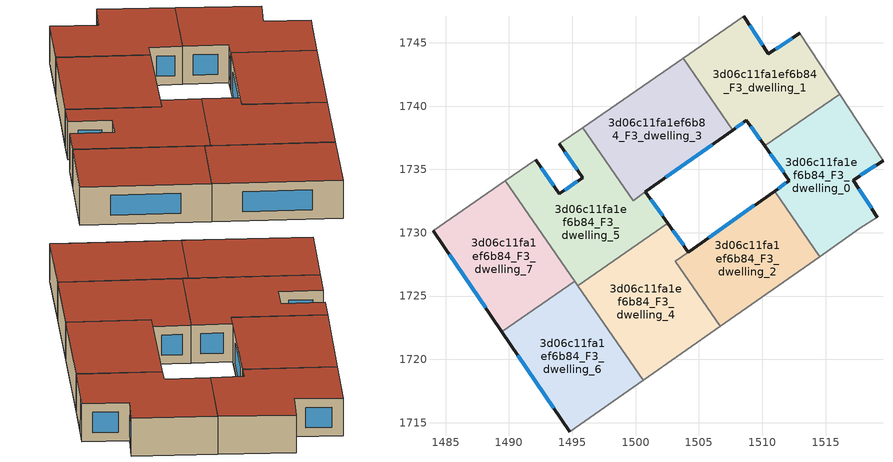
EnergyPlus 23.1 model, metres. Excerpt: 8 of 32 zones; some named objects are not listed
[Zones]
3d06c11fa1ef6b84_F3_dwelling_0
 floor to 3d06c11fa1ef6b84_F2_dwelling_0 (EU_floor_Construction): 1516.1,1740.95 1519.54,1735.7 1517.18,1734.16 1519.09,1731.24 1517.72,1730.34 1514.55,1728.12 1510.98,1733.29 1512.15,1734.12 1510.19,1736.87 z9
 wall outside (EU_wall_Construction): 1510.19,1736.87 1512.15,1734.12 1510.98,1733.29 / 1519.09,1731.24 1517.18,1734.16 1519.54,1735.7 z9:12
 wall adiabatic (EU_wall_Construction): 1514.55,1728.12 1517.72,1730.34 1519.09,1731.24 / 1519.54,1735.7 1516.1,1740.95 z9:12
 wall to 3d06c11fa1ef6b84_F3_dwelling_2 (EU_wall_Construction): 1510.98,1733.29 1514.55,1728.12 z9:12
 wall to 3d06c11fa1ef6b84_F3_dwelling_1 (EU_wall_Construction): 1516.1,1740.95 1510.19,1736.87 z9:12
 window (EU_Window_Construction): 1511.88,1733.93 1511.26,1733.49 / 1510.65,1736.22 1511.69,1734.77 / 1517.73,1734.52 1518.98,1735.34 / 1518.64,1731.92 1517.63,1733.48 z9.7:11.3
 roof outside (EU_roof_Construction): 1517.72,1730.34 1519.09,1731.24 1517.18,1734.16 1519.54,1735.7 1516.1,1740.95 1510.19,1736.87 1512.15,1734.12 1510.98,1733.29 1514.55,1728.12 z12
3d06c11fa1ef6b84_F3_dwelling_1
 floor to 3d06c11fa1ef6b84_F2_dwelling_1 (EU_floor_Construction): 1512.97,1745.75 1516.1,1740.95 1510.19,1736.87 1508.76,1738.88 1507.66,1738.1 1503.75,1743.78 1508.55,1747.09 1510.48,1744.13 z9
 wall outside (EU_wall_Construction): 1507.66,1738.1 1508.76,1738.88 1510.19,1736.87 / 1512.97,1745.75 1510.48,1744.13 1508.55,1747.09 z9:12
 wall to 3d06c11fa1ef6b84_F3_dwelling_3 (EU_wall_Construction): 1503.75,1743.78 1507.66,1738.1 z9:12
 wall adiabatic (EU_wall_Construction): 1508.55,1747.09 1503.75,1743.78 / 1516.1,1740.95 1512.97,1745.75 z9:12
 window (EU_Window_Construction): 1509.09,1738.41 1509.85,1737.34 / 1507.92,1738.28 1508.5,1738.7 / 1510.03,1744.82 1509,1746.39 / 1512.39,1745.37 1511.07,1744.51 z9.7:11.3
 roof outside (EU_roof_Construction): 1516.1,1740.95 1512.97,1745.75 1510.48,1744.13 1508.55,1747.09 1503.75,1743.78 1507.66,1738.1 1508.76,1738.88 1510.19,1736.87 z12
3d06c11fa1ef6b84_F3_dwelling_2
 floor to 3d06c11fa1ef6b84_F2_dwelling_2 (EU_floor_Construction): 1510.98,1733.29 1514.55,1728.12 1506.67,1722.6 1503.13,1727.73 z9
 wall outside (EU_wall_Construction): 1510.98,1733.29 1504.17,1728.47 z9:12
 wall adiabatic (EU_wall_Construction): 1506.67,1722.6 1514.55,1728.12 z9:12
 wall to 3d06c11fa1ef6b84_F3_dwelling_4 (EU_wall_Construction): 1504.17,1728.47 1503.13,1727.73 1506.67,1722.6 z9:12
 window (EU_Window_Construction): 1509.38,1732.16 1505.77,1729.6 z9.7:11.3
 roof outside (EU_roof_Construction): 1514.55,1728.12 1510.98,1733.29 1503.13,1727.73 1506.67,1722.6 z12
3d06c11fa1ef6b84_F3_dwelling_3
 floor to 3d06c11fa1ef6b84_F2_dwelling_3 (EU_floor_Construction): 1503.75,1743.78 1507.66,1738.1 1499.81,1732.54 1495.83,1738.31 z9
 wall outside (EU_wall_Construction): 1500.78,1733.23 1507.66,1738.1 z9:12
 wall adiabatic (EU_wall_Construction): 1503.75,1743.78 1495.83,1738.31 z9:12
 wall to 3d06c11fa1ef6b84_F3_dwelling_5 (EU_wall_Construction): 1495.83,1738.31 1499.81,1732.54 1500.78,1733.23 z9:12
 window (EU_Window_Construction): 1502.4,1734.37 1506.05,1736.96 z9.7:11.3
 roof outside (EU_roof_Construction): 1507.66,1738.1 1503.75,1743.78 1495.83,1738.31 1499.81,1732.54 z12
3d06c11fa1ef6b84_F3_dwelling_4
 floor to 3d06c11fa1ef6b84_F2_dwelling_4 (EU_floor_Construction): 1504.17,1728.47 1503.13,1727.73 1506.67,1722.6 1500.6,1718.35 1495.44,1725.83 1502.55,1730.74 z9
 wall outside (EU_wall_Construction): 1504.17,1728.47 1502.55,1730.74 z9:12
 wall adiabatic (EU_wall_Construction): 1500.6,1718.35 1506.67,1722.6 z9:12
 wall to 3d06c11fa1ef6b84_F3_dwelling_5 (EU_wall_Construction): 1502.55,1730.74 1495.44,1725.83 z9:12
 wall to 3d06c11fa1ef6b84_F3_dwelling_6 (EU_wall_Construction): 1495.44,1725.83 1500.6,1718.35 z9:12
 window (EU_Window_Construction): 1503.79,1729 1502.93,1730.21 z9.7:11.3
 roof outside (EU_roof_Construction): 1506.67,1722.6 1503.13,1727.73 1504.17,1728.47 1502.55,1730.74 1495.44,1725.83 1500.6,1718.35 z12
3d06c11fa1ef6b84_F3_dwelling_5
 floor to 3d06c11fa1ef6b84_F2_dwelling_5 (EU_floor_Construction): 1500.78,1733.23 1502.55,1730.74 1495.44,1725.83 1489.73,1734.1 1492.12,1735.75 1493.99,1733.07 1495.83,1734.35 1493.96,1737.02 1495.83,1738.31 1499.81,1732.54 z9
 wall outside (EU_wall_Construction): 1493.96,1737.02 1495.83,1734.35 1493.99,1733.07 1492.12,1735.75 / 1502.55,1730.74 1500.78,1733.23 z9:12
 wall adiabatic (EU_wall_Construction): 1492.12,1735.75 1489.73,1734.1 / 1495.83,1738.31 1493.96,1737.02 z9:12
 wall to 3d06c11fa1ef6b84_F3_dwelling_7 (EU_wall_Construction): 1489.73,1734.1 1495.19,1726.18 z9:12
 wall to 3d06c11fa1ef6b84_F3_dwelling_6 (EU_wall_Construction): 1495.19,1726.18 1495.44,1725.83 z9:12
 window (EU_Window_Construction): 1493.55,1733.7 1492.56,1735.13 / 1495.39,1734.05 1494.42,1733.37 / 1494.4,1736.39 1495.39,1734.98 / 1502.14,1731.32 1501.2,1732.64 z9.7:11.3
 roof outside (EU_roof_Construction): 1502.55,1730.74 1500.78,1733.23 1499.81,1732.54 1495.83,1738.31 1493.96,1737.02 1495.83,1734.35 1493.99,1733.07 1492.12,1735.75 1489.73,1734.1 1495.44,1725.83 z12
3d06c11fa1ef6b84_F3_dwelling_6
 floor to 3d06c11fa1ef6b84_F2_dwelling_6 (EU_floor_Construction): 1495.19,1726.18 1500.6,1718.35 1494.82,1714.29 1489.42,1722.2 z9
 wall outside (EU_wall_Construction): 1489.42,1722.2 1494.82,1714.29 z9:12
 wall adiabatic (EU_wall_Construction): 1494.82,1714.29 1500.6,1718.35 z9:12
 wall to 3d06c11fa1ef6b84_F3_dwelling_7 (EU_wall_Construction): 1495.19,1726.18 1489.42,1722.2 z9:12
 window (EU_Window_Construction): 1490.69,1720.34 1493.55,1716.15 z9.7:11.3
 roof outside (EU_roof_Construction): 1500.6,1718.35 1495.19,1726.18 1489.42,1722.2 1494.82,1714.29 z12
3d06c11fa1ef6b84_F3_dwelling_7
 floor to 3d06c11fa1ef6b84_F2_dwelling_7 (EU_floor_Construction): 1489.73,1734.1 1495.19,1726.18 1489.42,1722.2 1484,1730.15 z9
 wall outside (EU_wall_Construction): 1484,1730.15 1489.42,1722.2 z9:12
 wall adiabatic (EU_wall_Construction): 1489.73,1734.1 1484,1730.15 z9:12
 window (EU_Window_Construction): 1485.28,1728.29 1488.15,1724.07 z9.7:11.3
 roof outside (EU_roof_Construction): 1495.19,1726.18 1489.73,1734.1 1484,1730.15 1489.42,1722.2 z12
[Building]
EU S2 Campaign: North Axis=0; Terrain=City; Solar Distribution=FullExterior
[Site:Location]
Budapest.Ferenc.Liszt.Intl.AP: Latitude=47.437; Longitude=19.256; Time Zone=1; Elevation=185
[SizingPeriod:WeatherFileDays]
AnnualSizingPeriod: Begin Month=1; Begin Day of Month=1; End Month=12; End Day of Month=31; Day of Week for Start Day=Monday; Use Weather File Daylight Saving Period=No; Use Weather File Rain and Snow Indicators=No
[MATERIAL]
EU_InternalMass_Material: Roughness=MediumRough; Thickness=0.1; Conductivity=1; Density=1800; Specific Heat=900; Thermal Absorptance=0.9; Solar Absorptance=0.7; Visible Absorptance=0.7
[MATERIAL:NOMASS] Roughness=MediumRough; Thermal Absorptance=0.9; Solar Absorptance=0.7; Visible Absorptance=0.7
Name | Thermal Resistance
EU_wall_NoMass | 0.832559
EU_roof_NoMass | 1.39638
EU_floor_NoMass | 0.872794
[WINDOWMATERIAL:SIMPLEGLAZINGSYSTEM]
EU_Window_SimpleGlazing: UFactor=2.79869; Solar Heat Gain Coefficient=0.75; Visible Transmittance=0.75
[CONSTRUCTION]
EU_wall_Construction: EU_wall_NoMass
EU_roof_Construction: EU_roof_NoMass
EU_floor_Construction: EU_floor_NoMass
EU_Window_Construction: EU_Window_SimpleGlazing
EU_InternalMass_Construction: EU_InternalMass_Material
[ZONE] Type=1; Multiplier=1; Ceiling Height=autocalculate; Floor Area=autocalculate; Part of Total Floor Area=Yes
Name | Volume
3d06c11fa1ef6b84_F3_dwelling_0 | 201.524
3d06c11fa1ef6b84_F3_dwelling_1; 3d06c11fa1ef6b84_F3_dwelling_6 | 201.544
3d06c11fa1ef6b84_F3_dwelling_2 | 180.771
3d06c11fa1ef6b84_F3_dwelling_3 | 200.662
3d06c11fa1ef6b84_F3_dwelling_4 | 212.081
3d06c11fa1ef6b84_F3_dwelling_5 | 212.617
3d06c11fa1ef6b84_F3_dwelling_7 | 201.533
[INTERNALMASS] Construction=EU_InternalMass_Construction
Name | Zone or ZoneList | Surface Area
3d06c11fa1ef6b84_F3_dwelling_0_EU_InternalMass | 3d06c11fa1ef6b84_F3_dwelling_0 | 67.1744
3d06c11fa1ef6b84_F3_dwelling_1_EU_InternalMass | 3d06c11fa1ef6b84_F3_dwelling_1 | 67.1815
3d06c11fa1ef6b84_F3_dwelling_2_EU_InternalMass | 3d06c11fa1ef6b84_F3_dwelling_2 | 60.2587
3d06c11fa1ef6b84_F3_dwelling_3_EU_InternalMass | 3d06c11fa1ef6b84_F3_dwelling_3 | 66.8849
3d06c11fa1ef6b84_F3_dwelling_4_EU_InternalMass | 3d06c11fa1ef6b84_F3_dwelling_4 | 70.6901
3d06c11fa1ef6b84_F3_dwelling_5_EU_InternalMass | 3d06c11fa1ef6b84_F3_dwelling_5 | 70.8768
3d06c11fa1ef6b84_F3_dwelling_6_EU_InternalMass | 3d06c11fa1ef6b84_F3_dwelling_6 | 67.1814
3d06c11fa1ef6b84_F3_dwelling_7_EU_InternalMass | 3d06c11fa1ef6b84_F3_dwelling_7 | 67.1777
[OTHEREQUIPMENT] Fuel Type=Electricity; Design Level Calculation Method=Watts/Area; Power per Zone Floor Area=1; Fraction Latent=0; Fraction Radiant=0; Fraction Lost=0; Carbon Dioxide Generation Rate=0; EndUse Subcategory=EU_Step8_InternalGains
Name | Zone or ZoneList or Space or SpaceList | Schedule
EU_Step8_InternalGain_3d06c11fa1ef6b84_F3_dwelling_0_f000 | 3d06c11fa1ef6b84_F3_dwelling_0 | EU_Step8_GainSchedule_3d06c11fa1ef6b84_F3_dwelling_0_f000
EU_Step8_InternalGain_3d06c11fa1ef6b84_F3_dwelling_1_f000 | 3d06c11fa1ef6b84_F3_dwelling_1 | EU_Step8_GainSchedule_3d06c11fa1ef6b84_F3_dwelling_1_f000
EU_Step8_InternalGain_3d06c11fa1ef6b84_F3_dwelling_2_f000 | 3d06c11fa1ef6b84_F3_dwelling_2 | EU_Step8_GainSchedule_3d06c11fa1ef6b84_F3_dwelling_2_f000
EU_Step8_InternalGain_3d06c11fa1ef6b84_F3_dwelling_3_f000 | 3d06c11fa1ef6b84_F3_dwelling_3 | EU_Step8_GainSchedule_3d06c11fa1ef6b84_F3_dwelling_3_f000
EU_Step8_InternalGain_3d06c11fa1ef6b84_F3_dwelling_4_f000 | 3d06c11fa1ef6b84_F3_dwelling_4 | EU_Step8_GainSchedule_3d06c11fa1ef6b84_F3_dwelling_4_f000
EU_Step8_InternalGain_3d06c11fa1ef6b84_F3_dwelling_5_f000 | 3d06c11fa1ef6b84_F3_dwelling_5 | EU_Step8_GainSchedule_3d06c11fa1ef6b84_F3_dwelling_5_f000
EU_Step8_InternalGain_3d06c11fa1ef6b84_F3_dwelling_6_f000 | 3d06c11fa1ef6b84_F3_dwelling_6 | EU_Step8_GainSchedule_3d06c11fa1ef6b84_F3_dwelling_6_f000
EU_Step8_InternalGain_3d06c11fa1ef6b84_F3_dwelling_7_f000 | 3d06c11fa1ef6b84_F3_dwelling_7 | EU_Step8_GainSchedule_3d06c11fa1ef6b84_F3_dwelling_7_f000
[ZONEVENTILATION:DESIGNFLOWRATE] Schedule=EU_AlwaysOn; Design Flow Rate Calculation Method=AirChanges/Hour; Air Changes per Hour=0.475469; Ventilation Type=Natural; Fan Pressure Rise=0; Fan Total Efficiency=1; Constant Term Coefficient=1; Temperature Term Coefficient=0; Velocity Term Coefficient=0; Velocity Squared Term Coefficient=0; Minimum Indoor Temperature=-100; Maximum Indoor Temperature=100; Delta Temperature=-100; Minimum Outdoor Temperature=-100; Maximum Outdoor Temperature=100; Maximum Wind Speed=40
Name | Zone or ZoneList or Space or SpaceList
EU_ConstantAir_3d06c11fa1ef6b84_F3_dwelling_0 | 3d06c11fa1ef6b84_F3_dwelling_0
EU_ConstantAir_3d06c11fa1ef6b84_F3_dwelling_1 | 3d06c11fa1ef6b84_F3_dwelling_1
EU_ConstantAir_3d06c11fa1ef6b84_F3_dwelling_2 | 3d06c11fa1ef6b84_F3_dwelling_2
EU_ConstantAir_3d06c11fa1ef6b84_F3_dwelling_3 | 3d06c11fa1ef6b84_F3_dwelling_3
EU_ConstantAir_3d06c11fa1ef6b84_F3_dwelling_4 | 3d06c11fa1ef6b84_F3_dwelling_4
EU_ConstantAir_3d06c11fa1ef6b84_F3_dwelling_5 | 3d06c11fa1ef6b84_F3_dwelling_5
EU_ConstantAir_3d06c11fa1ef6b84_F3_dwelling_6 | 3d06c11fa1ef6b84_F3_dwelling_6
EU_ConstantAir_3d06c11fa1ef6b84_F3_dwelling_7 | 3d06c11fa1ef6b84_F3_dwelling_7
[HVACTEMPLATE:ZONE:IDEALLOADSAIRSYSTEM] System Availability Schedule=EU_AlwaysOn; Maximum Heating Supply Air Temperature=50; Minimum Cooling Supply Air Temperature=13; Maximum Heating Supply Air Humidity Ratio=0.0156; Minimum Cooling Supply Air Humidity Ratio=0.0077; Heating Limit=NoLimit; Cooling Limit=NoLimit; Heating Availability Schedule=EU_AlwaysOn; Cooling Availability Schedule=EU_CoolingOff; Dehumidification Control Type=ConstantSensibleHeatRatio; Cooling Sensible Heat Ratio=0.7; Dehumidification Setpoint=60; Humidification Control Type=None; Humidification Setpoint=30; Outdoor Air Method=None; Outdoor Air Flow Rate per Person=0.00944; Outdoor Air Flow Rate per Zone Floor Area=0; Outdoor Air Flow Rate per Zone=0; Demand Controlled Ventilation Type=None; Outdoor Air Economizer Type=NoEconomizer; Heat Recovery Type=None; Sensible Heat Recovery Effectiveness=0.7; Latent Heat Recovery Effectiveness=0.65
Name | Template Thermostat
3d06c11fa1ef6b84_F3_dwelling_0 | EU_HeatOnly_3d06c11fa1ef6b84_F3_dwelling_0
3d06c11fa1ef6b84_F3_dwelling_1 | EU_HeatOnly_3d06c11fa1ef6b84_F3_dwelling_1
3d06c11fa1ef6b84_F3_dwelling_2 | EU_HeatOnly_3d06c11fa1ef6b84_F3_dwelling_2
3d06c11fa1ef6b84_F3_dwelling_3 | EU_HeatOnly_3d06c11fa1ef6b84_F3_dwelling_3
3d06c11fa1ef6b84_F3_dwelling_4 | EU_HeatOnly_3d06c11fa1ef6b84_F3_dwelling_4
3d06c11fa1ef6b84_F3_dwelling_5 | EU_HeatOnly_3d06c11fa1ef6b84_F3_dwelling_5
3d06c11fa1ef6b84_F3_dwelling_6 | EU_HeatOnly_3d06c11fa1ef6b84_F3_dwelling_6
3d06c11fa1ef6b84_F3_dwelling_7 | EU_HeatOnly_3d06c11fa1ef6b84_F3_dwelling_7
[SIZING:ZONE] Zone Cooling Design Supply Air Temperature Input Method=SupplyAirTemperature; Zone Cooling Design Supply Air Temperature=13; Zone Heating Design Supply Air Temperature Input Method=SupplyAirTemperature; Zone Heating Design Supply Air Temperature=50; Zone Cooling Design Supply Air Humidity Ratio=0.008; Zone Heating Design Supply Air Humidity Ratio=0.008; Cooling Design Air Flow Method=DesignDay; Cooling Design Air Flow Rate=0; Cooling Minimum Air Flow per Zone Floor Area=0.000762; Cooling Minimum Air Flow=0; Cooling Minimum Air Flow Fraction=0.2; Heating Design Air Flow Method=DesignDay; Heating Design Air Flow Rate=0; Heating Maximum Air Flow per Zone Floor Area=0.002032; Heating Maximum Air Flow=0.141576; Heating Maximum Air Flow Fraction=0.3; Account for Dedicated Outdoor Air System=No; Dedicated Outdoor Air System Control Strategy=NeutralSupplyAir; Dedicated Outdoor Air Low Setpoint Temperature for Design=autosize; Dedicated Outdoor Air High Setpoint Temperature for Design=autosize; Zone Load Sizing Method=Sensible Load Only No Latent Load; Zone Latent Cooling Design Supply Air Humidity Ratio Input Method=HumidityRatioDifference; Zone Cooling Design Supply Air Humidity Ratio Difference=0.005; Zone Latent Heating Design Supply Air Humidity Ratio Input Method=HumidityRatioDifference; Zone Humidification Design Supply Air Humidity Ratio Difference=0.005
3d06c11fa1ef6b84_F3_dwelling_0; 3d06c11fa1ef6b84_F3_dwelling_1; 3d06c11fa1ef6b84_F3_dwelling_2; 3d06c11fa1ef6b84_F3_dwelling_3; 3d06c11fa1ef6b84_F3_dwelling_4; 3d06c11fa1ef6b84_F3_dwelling_5; 3d06c11fa1ef6b84_F3_dwelling_6; 3d06c11fa1ef6b84_F3_dwelling_7
[SCHEDULE:CONSTANT]
Name | Hourly Value
EU_AlwaysOn | 1
EU_CoolingOff | 0
[SCHEDULE:FILE] Column Number=1; Rows to Skip at Top=0; Number of Hours of Data=8760; Column Separator=Comma; Interpolate to Timestep=No; Minutes per Item=60; Adjust Schedule for Daylight Savings=Yes
Name | File
EU_Step8_GainSchedule_3d06c11fa1ef6b84_F3_dwelling_0_f000 | ../../schedules/3d06c11fa1ef6b84/3d06c11fa1ef6b84_F3_dwelling_0_f000_gain.csv
EU_Step8_GainSchedule_3d06c11fa1ef6b84_F3_dwelling_1_f000 | ../../schedules/3d06c11fa1ef6b84/3d06c11fa1ef6b84_F3_dwelling_1_f000_gain.csv
EU_Step8_GainSchedule_3d06c11fa1ef6b84_F3_dwelling_2_f000 | ../../schedules/3d06c11fa1ef6b84/3d06c11fa1ef6b84_F3_dwelling_2_f000_gain.csv
EU_Step8_GainSchedule_3d06c11fa1ef6b84_F3_dwelling_3_f000 | ../../schedules/3d06c11fa1ef6b84/3d06c11fa1ef6b84_F3_dwelling_3_f000_gain.csv
EU_Step8_GainSchedule_3d06c11fa1ef6b84_F3_dwelling_4_f000 | ../../schedules/3d06c11fa1ef6b84/3d06c11fa1ef6b84_F3_dwelling_4_f000_gain.csv
EU_Step8_GainSchedule_3d06c11fa1ef6b84_F3_dwelling_5_f000 | ../../schedules/3d06c11fa1ef6b84/3d06c11fa1ef6b84_F3_dwelling_5_f000_gain.csv
EU_Step8_GainSchedule_3d06c11fa1ef6b84_F3_dwelling_6_f000 | ../../schedules/3d06c11fa1ef6b84/3d06c11fa1ef6b84_F3_dwelling_6_f000_gain.csv
EU_Step8_GainSchedule_3d06c11fa1ef6b84_F3_dwelling_7_f000 | ../../schedules/3d06c11fa1ef6b84/3d06c11fa1ef6b84_F3_dwelling_7_f000_gain.csv
